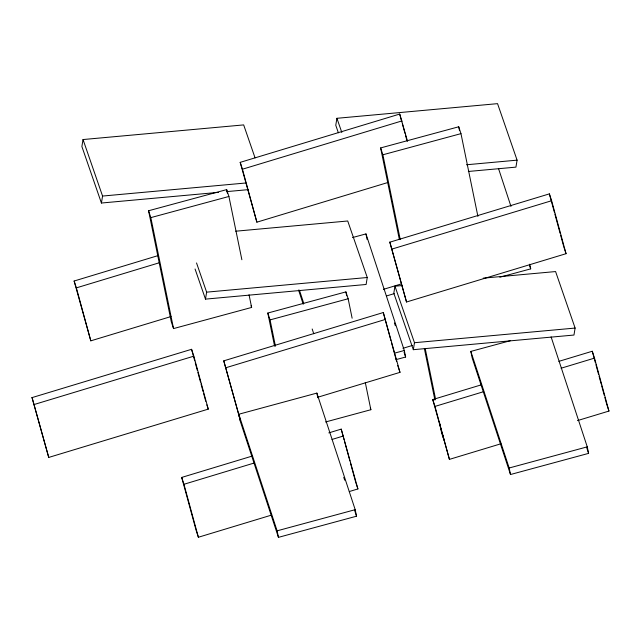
<?xml version="1.0" encoding="UTF-8"?>
<svg xmlns="http://www.w3.org/2000/svg" width="641" height="641" viewBox="0 0 641 641"><rect width="100%" height="100%" fill="white"/><g stroke="black" fill="none" stroke-linecap="round" stroke-linejoin="round"><path stroke-width="0.96" d="M255.062 157.87L243.668 124.907L83.034 139.546L81.888 146.525L101.414 203.029L218.421 192.364M101.414 203.029L102.56 196.058L83.034 139.546M235.688 231.209L347.726 220.993L367.261 277.505L366.107 284.476L205.481 299.123L206.626 292.152L196.539 262.954M468.339 171.468L515.933 167.133L517.087 160.154L497.552 103.65L336.926 118.297L335.772 125.267L338.376 132.807M401.891 285.574L394.952 286.207L393.806 293.177L413.333 349.69L573.967 335.043L575.113 328.064L555.587 271.56L483.202 278.162M413.333 349.69L414.479 342.711L394.952 286.207M387.749 182.549L256.881 222.179L240.191 162.357L399.712 114.058L407.484 141.132M256.881 222.179L242.442 169.216L401.971 120.909M171.043 316.542L90.806 340.836L74.116 281.022L158.175 255.567M90.806 340.836L76.375 287.873L159.473 262.714M389.84 242.178L549.361 193.878L551.621 200.729L566.051 253.692L406.53 301.999L389.84 242.178L406.53 301.999M392.092 249.037L551.621 200.729M383.39 289.363L401.538 283.867M32.05 397.604L191.571 349.305L193.83 356.164L208.261 409.126L48.74 457.426L32.05 397.604L48.74 457.426M386.595 295.934L394.239 293.618M34.302 404.463L193.83 356.164M223.765 360.843L240.455 420.656L223.765 360.843L383.294 312.536L399.984 372.357L317.832 397.228M226.025 367.694L385.545 319.394M402.941 348.311L412.492 345.419M501.006 443.756L449.429 459.373L432.739 399.551L481.455 384.8M558.824 361.372L592.26 351.252L594.511 358.111L608.95 411.065L577.429 420.616M270.991 515.26L198.389 537.246L196.138 530.387L181.699 477.425L252.386 456.023M328.801 432.883L341.22 429.125L357.91 488.939L349.313 491.543M449.429 459.373L434.991 406.41L483.707 391.659M561.083 368.23L594.511 358.111M198.389 537.246L183.951 484.284L253.684 463.171M332.014 439.454L343.48 435.976M249.045 294.78L251.633 307.44L173.535 328.585L171.283 321.726L148.568 210.761L226.666 189.616L228.917 196.475L241.873 259.741M399.351 239.422L380.626 147.927L458.716 126.782L460.975 133.64L477.906 216.378M173.535 328.585L150.827 217.62L228.917 196.475M400.216 239.47L382.877 154.785L460.975 133.64M352.47 237.563L365.963 233.909L404.295 350.499L405.633 357.029L395.994 359.641M274.58 346.132L267.802 313.04L345.9 291.895L348.151 298.754L352.133 318.216M275.438 346.18L270.061 319.899L348.151 298.754M499.844 277.224L530.692 268.867L529.738 264.212M394.656 353.111L404.295 350.499M238.781 414.238L316.87 393.093L355.202 509.683L356.54 516.205L278.45 537.35L240.119 420.76L238.781 414.238L277.112 530.828L278.45 537.35M551.108 336.894L587.26 446.849L588.598 453.371L510.5 474.516L472.169 357.926L470.831 351.404L510.364 340.7M325.548 421.986L370.867 409.719L365.282 382.461M277.112 530.828L355.202 509.683M510.5 474.516L509.162 467.994L587.26 446.849M102.56 196.058L245.351 183.038M466.512 164.769L517.087 160.154M226.353 191.643L248.163 189.656M206.626 292.152L367.261 277.505M414.479 342.711L575.113 328.064M336.926 118.297L341.805 132.423M195.064 268.988L205.481 299.123M563.8 246.833L566.051 253.692M606.698 404.215L608.95 411.065M498.506 168.503L510.973 206.418M529.762 266.023L530.692 268.867M586.723 447.682L588.598 453.371M470.831 351.404L509.162 467.994M380.626 147.927L382.877 154.785M432.739 399.551L434.991 406.41M394.415 322.904L395.345 325.748M404.07 352.286L405.633 357.029M397.724 365.498L399.984 372.357M370.298 408.005L370.867 409.719M299.403 290.133L303.762 303.401M312.183 328.993L313.737 333.729M298.554 290.02L303.233 304.235M355.939 482.945L357.91 488.939M343.76 477.345L344.698 480.189M354.673 510.516L356.54 516.205M240.191 162.357L242.442 169.216M267.802 313.04L270.061 319.899M251.072 305.725L251.633 307.44M148.568 210.761L150.827 217.62M206.851 404.84L208.261 409.126M181.699 477.425L183.951 484.284M74.116 281.022L76.375 287.873M549.361 193.878L554.353 212.171M554.874 214.094L560.122 233.356M560.651 235.279L563.535 245.872M592.26 351.252L595.409 362.806M595.938 364.729L598.558 374.36M599.087 376.291L601.186 383.991M601.707 385.914L604.335 395.545M604.856 397.476L606.434 403.253M399.712 114.058L401.811 121.758M402.34 123.689L404.968 133.312M405.489 135.243L407.067 141.02M383.294 312.536L385.129 319.274M385.65 321.205L390.906 340.459M391.427 342.39L396.675 361.644M341.22 429.125L344.113 439.718M344.634 441.641L349.882 460.903M350.411 462.826L355.659 482.088M191.571 349.305L194.72 360.859M195.249 362.79L197.348 370.49M197.869 372.413L200.497 382.044M201.026 383.975L203.125 391.675M203.646 393.598L205.745 401.306M458.716 126.782L459.517 130.676M425.207 348.512L435.568 399.127M442.939 435.143L443.941 440.014L441.681 433.156L439.293 421.474M424.35 348.472L434.91 400.064M365.963 233.909L367.109 239.502M345.9 291.895L346.693 295.789M316.87 393.093L317.824 397.749M226.666 189.616L227.459 193.51"/></g></svg>
